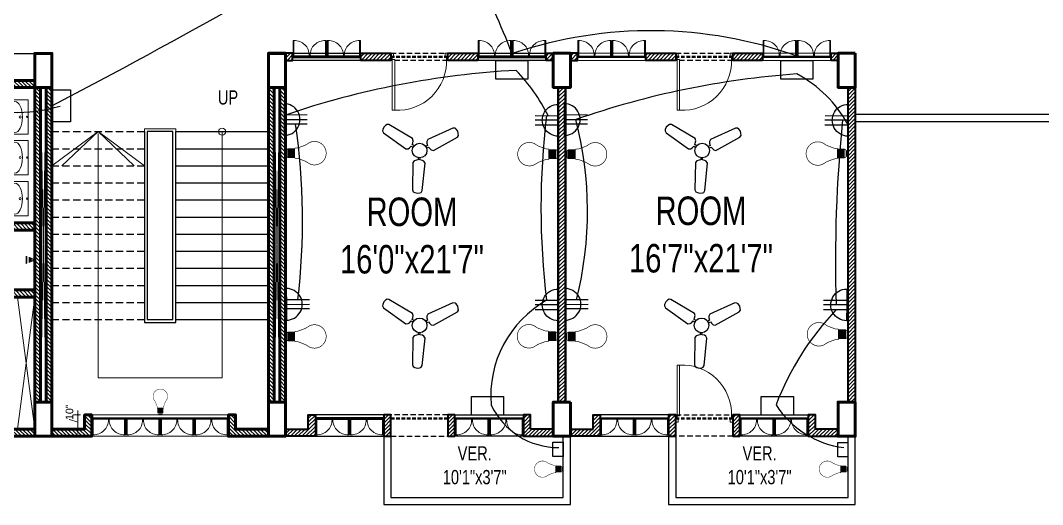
# Model space of a CAD drawing. Header units: inches. Extents: x -20263 to 10253, y -4567 to 3195.
# Drawn here: x -6846 to -6129, y -1545 to -1205 of the extents above; entities that cross this region are included whole.
import ezdxf

# ---------------------------------------------------------------- set-up
doc = ezdxf.new("R2010")
doc.units = ezdxf.units.IN
doc.header["$MEASUREMENT"] = 0
doc.linetypes.add('DASHED2', pattern=[0.375, 0.25, -0.125])
for name, color, linetype, lineweight in [('A-TEXT', 7, 'Continuous', 5), ('ar-DOOR-WOOD', 44, 'Continuous', 0), ('Dimension', 18, 'Continuous', 9), ('illustr-TOILET FIXTURE', 171, 'Continuous', 0), ('Main Wall', 250, 'Continuous', 13), ('WALL_SEC_', 170, 'Continuous', 25)]:
    doc.layers.add(name, color=color, linetype=linetype, lineweight=lineweight)
for name, color, linetype in [('BOX', 7, 'Continuous'), ('conduit', 160, 'Continuous'), ('plug ins', 7, 'Continuous')]:
    doc.layers.add(name, color=color, linetype=linetype)
doc.layers.add('hatch brick', color=32, linetype='Continuous', lineweight=0, transparency=0.4)
doc.styles.add('SIMPLE', font='romantic.ttf')
doc.styles.get("Standard").update_dxf_attribs({"font": 'arial.ttf'})
doc.dimstyles.new('Architectural small', dxfattribs={"dimtxt": 8, "dimasz": 2, "dimexe": 3, "dimexo": 3, "dimgap": 0.09, "dimtad": 0, "dimdec": 0, "dimzin": 0, "dimdsep": 46, "dimlunit": 4, "dimtxsty": 'Standard', "dimblk": 'ARCHTICK', "dimcen": 0.09, "dimdle": 3, "dimclrd": 6, "dimclre": 6, "dimclrt": 5, "dimadec": 0, "dimazin": 0, "dimtfac": 1, "dimtdec": 0, "dimtofl": 0, "dimtmove": 1, "dimatfit": 2, "dimfxl": 12, "dimtolj": 1, "dimtzin": 0, "dimlwd": 18, "dimlwe": 18, "dimarcsym": 0})
pattern_1 = [(45, (-60995.2035, -20184.9232), (-1.325825215, 1.325825215), [])]
pattern_2 = [(45, (-61064.2035, -20186.9232), (-1.325825215, 1.325825215), [])]
pattern_3 = [(45, (-61078.7035, -20186.9232), (-1.325825215, 1.325825215), [])]
pattern_4 = [(45, (-61062.9922, -20186.9232), (-1.325825215, 1.325825215), [])]
pattern_5 = [(45, (-61069.2035, -20438.9232), (-1.325825215, 1.325825215), [])]
pattern_6 = [(45, (-60950.2035, -20184.9232), (-1.325825215, 1.325825215), [])]

# ---------------------------------------------------------------- blocks, each defined once
blk = doc.blocks.new('_ArchTick')
at = {"color": 0, "linetype": 'ByBlock', "const_width": 0.15}
blk.add_lwpolyline([(-0.5, -0.5), (0.5, 0.5)], dxfattribs=at)
blk = doc.blocks.new('*D265')
at = {"layer": 'Defpoints', "color": 0, "transparency": 16777216}
for p in [(-6801.05, -1482), (-6805.81, -1492), (-6801.05, -1492)]:
    blk.add_point(p, dxfattribs=at)
at = {"layer": 'Dimension', "color": 6, "lineweight": 18, "transparency": 16777216}
for p, q in [((-6811.66, -1485.25), (-6811.66, -1485.07)), ((-6805.81, -1487), (-6811.66, -1485.25)), ((-6804.05, -1482), (-6808.81, -1482)), ((-6805.81, -1479), (-6805.81, -1495)), ((-6804.05, -1492), (-6808.81, -1492))]:
    blk.add_line(p, q, dxfattribs=at)
for p, rotation in [((-6805.81, -1482), 90), ((-6805.81, -1492), 270)]:
    blk.add_blockref('_ArchTick', p, dxfattribs=dict(at, rotation=rotation))
at = {"layer": 'Dimension', "color": 5, "transparency": 16777216, "insert": (-6811.66, -1480.09), "char_height": 8, "attachment_point": 5, "rotation": 90}
blk.add_mtext('\\A1;{\\H0.66667x;10"}', dxfattribs=at)
blk = doc.blocks.new('T-FIX-027')
at = {"layer": 'illustr-TOILET FIXTURE'}
for p, q in [((-11843.84, 14568.89), (-11843.84, 14557.43)), ((-11843.84, 14568.89), (-11843.84, 14557.43)), ((-11843.84, 14568.89), (-11819.84, 14568.89)), ((-11843.84, 14568.89), (-11819.84, 14568.89)), ((-11819.84, 14568.89), (-11819.84, 14557.43)), ((-11819.84, 14568.89), (-11819.84, 14557.43))]:
    blk.add_line(p, q, dxfattribs=at)
for centre, radius in [((-11831.91, 14568.32), 0.508), ((-11831.91, 14568.32), 0.508), ((-11831.91, 14563.34), 0.762), ((-11831.91, 14563.34), 0.762)]:
    blk.add_circle(centre, radius, dxfattribs=at)
blk.add_ellipse((-11831.84, 14559.64), major_axis=(-10.93, 0), ratio=0.480383, dxfattribs=at)
blk.add_ellipse((-11831.84, 14559.64), major_axis=(-10.93, 0), ratio=0.480383, dxfattribs=at)
blk.add_ellipse((-11831.84, 14558.89), major_axis=(-12.37, 0), ratio=0.48498, start_param=6.528919, end_param=9.179045, dxfattribs=at)
blk.add_ellipse((-11831.84, 14558.89), major_axis=(-12.37, 0), ratio=0.48498, start_param=6.528919, end_param=9.179045, dxfattribs=at)
blk = doc.blocks.new('stair final')
for points in [[(82, 124), (82, -90), (-70, -90), (-70, 124)], [(-37.5, 124), (-37.5, -49), (49.5, -49), (49.5, 122.75)], [(17, 100), (49.5, 124), (82, 100)], [(24.2, 100), (49.5, 124)], [(49.5, 124), (75, 100)], [(82, -8), (82, -90)]]:
    blk.add_lwpolyline(points)
blk.add_lwpolyline([(-5, 126), (17, 126), (17, -10), (-5, -10)], close=True)
blk.add_circle((-37.5, 124), 2.49)
at = {"layer": 'BOX', "ltscale": 2000}
for p, q in [((-5, 124), (-70, 124)), ((-5, 112), (-70, 112)), ((-5, 100), (-70, 100)), ((-5, 88), (-70, 88)), ((-5, 76), (-70, 76)), ((-5, 64), (-70, 64)), ((-5, 52), (-70, 52)), ((-5, 40), (-70, 40)), ((-5, 28), (-70, 28)), ((-5, 16), (-70, 16)), ((-5, 4), (-70, 4)), ((-5, -8), (-70, -8)), ((0, -8), (-3, -8)), ((15, -8), (12, -8))]:
    blk.add_line(p, q, dxfattribs=at)
at = {"layer": 'BOX', "linetype": 'DASHED2', "ltscale": 20}
for p, q in [((82, 124), (17, 124)), ((82, 112), (17, 112)), ((82, 100), (17, 100)), ((82, 88), (17, 88)), ((82, 76), (17, 76)), ((82, 64), (17, 64)), ((82, 52), (17, 52)), ((82, 40), (17, 40)), ((82, 28), (17, 28)), ((82, 16), (17, 16)), ((82, 4), (17, 4)), ((82, -8), (17, -8))]:
    blk.add_line(p, q, dxfattribs=at)
at = {"layer": 'BOX', "ltscale": 2000}
for points in [[(17, 124), (17, -10), (-5, -10), (-5, 124)], [(-3, 124), (15, 124)]]:
    blk.add_lwpolyline(points, dxfattribs=at)
blk.add_lwpolyline([(15, 124), (15, -8), (-3, -8), (-3, 124)], close=True, dxfattribs=at)
blk = doc.blocks.new('toilet stair block final')
at = {"layer": 'hatch brick'}
h = blk.add_hatch(dxfattribs=at)
h.set_pattern_fill('ANSI31', color=256, scale=15)
edge = h.paths.add_edge_path()
edge.add_line((67.04, 218.27), (65.33, 222.97))
edge.add_line((65.33, 222.97), (0, 199.18))
edge.add_line((0, 199.18), (0, 180.18))
edge.add_line((0, 180.18), (-57, 180.18))
edge.add_line((-57, 180.18), (-57, 175.18))
edge.add_line((-57, 175.18), (5, 175.18))
edge.add_line((5, 175.18), (5, 195.68))
edge.add_line((5, 195.68), (67.04, 218.27))
h = blk.add_hatch(dxfattribs=at)
h.set_pattern_fill('ANSI31', color=256, scale=15)
h.paths.add_polyline_path([(-233, 175.18), (-233, -45.82), (-229, -45.82), (-229, 175.18)])
h = blk.add_hatch(dxfattribs=at)
h.set_pattern_fill('ANSI31', color=256, scale=15)
h.set_pattern_definition([(45, (7, 0), (-1.325825, 1.325825), [])])
h.paths.add_polyline_path([(-225, 175.18), (-225, -45.82), (-221, -45.82), (-221, 175.18)])
h = blk.add_hatch(dxfattribs=at)
h.set_pattern_fill('ANSI31', color=256, scale=15)
h.set_pattern_definition([(45, (164, 0), (-1.325825, 1.325825), [])])
h.paths.add_polyline_path([(-69, 175.18), (-69, -45.82), (-65, -45.82), (-65, 175.18)])
h = blk.add_hatch(dxfattribs=at)
h.set_pattern_fill('ANSI31', color=256, scale=15)
h.paths.add_polyline_path([(-61, 175.18), (-61, -45.82), (-57, -45.82), (-57, 175.18)])
h = blk.add_hatch(dxfattribs=at)
h.set_pattern_fill('ANSI31', color=256, scale=15)
h.paths.add_polyline_path([(0, 80), (0, 75), (-57, 75), (-57, 80)])
h = blk.add_hatch(dxfattribs=at)
h.set_pattern_fill('ANSI31', color=256, scale=15)
h.paths.add_polyline_path([(0, 28), (-57, 28), (-57, 33), (-5, 33), (-5, 45), (0, 45), (0, 33), (17.4, 33), (17.4, 28)])
h = blk.add_hatch(dxfattribs=at)
h.set_pattern_fill('ANSI31', color=256, scale=15)
h.paths.add_polyline_path([(12.4, -64.82), (0, -64.82), (-57, -64.82), (-57, -69.82), (17.4, -69.82), (17.4, -49), (12.4, -49)])
h = blk.add_hatch(dxfattribs=at)
h.set_pattern_fill('ANSI31', color=256, scale=15)
h.paths.add_polyline_path([(-193, -64.82), (-193, -54.82), (-198, -54.82), (-198, -64.82), (-221, -64.82), (-221, -69.82), (-193, -69.82)])
h = blk.add_hatch(dxfattribs=at)
h.set_pattern_fill('ANSI31', color=256, scale=15)
h.paths.add_polyline_path([(-97, -64.82), (-97, -69.82), (-69, -69.82), (-69, -64.82), (-92, -64.82), (-92, -54.82), (-97, -54.82)])
at = {"color": 0, "lineweight": 50}
for points in [[(67.04, 218.27), (65.33, 222.97), (0, 199.18), (0, 180.18), (-57, 180.18), (-57, 175.18), (5, 175.18), (5, 195.68), (67.04, 218.27)], [(0, 80), (0, 75), (-57, 75), (-57, 80), (0, 80)], [(0, 28), (-57, 28), (-57, 33), (-5, 33), (-5, 45), (0, 45), (0, 33), (17.4, 33), (17.4, 28), (0, 28)], [(12.4, -64.82), (0, -64.82), (0, -64.82), (-57, -64.82), (-57, -69.82), (17.4, -69.82), (17.4, -69.82), (17.4, -49), (12.4, -49), (12.4, -64.82)]]:
    blk.add_lwpolyline(points, dxfattribs=at)
at = {"color": 1, "lineweight": 50}
blk.add_lwpolyline([(-57, 175.18), (-69, 175.18), (-69, 199.18), (-57, 199.18), (-57, 175.18)], dxfattribs=at)
for points in [[(-229, 175.18), (-225, -45.82)], [(-229, -45.82), (-225, 175.18)], [(-65, -45.82), (-61, 175.18)], [(-65, 175.18), (-61, -45.82)], [(-57, 28), (-45, -64.82)], [(-57, -64.82), (-45, 28)]]:
    blk.add_lwpolyline(points)
at = {"color": 0, "lineweight": 50}
for points in [[(-61, 175.18), (-61, -45.82), (-57, -45.82), (-57, 175.18)], [(-193, -64.82), (-193, -54.82), (-198, -54.82), (-198, -64.82), (-221, -64.82), (-221, -69.82), (-193, -69.82)], [(-97, -64.82), (-97, -69.82), (-69, -69.82), (-69, -64.82), (-92, -64.82), (-92, -54.82), (-97, -54.82)]]:
    blk.add_lwpolyline(points, close=True, dxfattribs=at)
blk.add_lwpolyline([(-193, -69.82), (-97, -69.82), (-97, -54.82), (-193, -54.82)], close=True)
at = {"layer": 'BOX', "ltscale": 2000}
for p, q in [((0, 199.18), (-57, 199.18)), ((-57, 175.18), (-57, 80.18))]:
    blk.add_line(p, q, dxfattribs=at)
at = {"layer": 'Main Wall', "color": 1, "lineweight": 50}
for points in [[(-233, 175.18), (-221, 175.18), (-221, 199.18), (-233, 199.18), (-233, 175.18)], [(-233, -69.82), (-221, -69.82), (-221, -45.82), (-233, -45.82), (-233, -69.82)], [(-69, -69.82), (-57, -69.82), (-57, -45.82), (-69, -45.82), (-69, -69.82)]]:
    blk.add_lwpolyline(points, dxfattribs=at)
at = {"layer": 'Main Wall', "color": 0, "lineweight": 50}
for points in [[(-233, 175.18), (-233, -45.82), (-229, -45.82), (-229, 175.18)], [(-225, 175.18), (-225, -45.82), (-221, -45.82), (-221, 175.18)], [(-69, 175.18), (-69, -45.82), (-65, -45.82), (-65, 175.18)]]:
    blk.add_lwpolyline(points, close=True, dxfattribs=at)
blk.add_blockref('stair final', (-151, 20.18))
at = {"layer": 'illustr-TOILET FIXTURE', "extrusion": (0, 0, -1), "zscale": -1, "rotation": 270}
for p in [(-14516.54, -11677.4), (-14516.54, -11705.92), (-14516.54, -11734.81)]:
    blk.add_blockref('T-FIX-027', p, dxfattribs=at)
blk = doc.blocks.new('DOOR_45')
at = {"layer": 'ar-DOOR-WOOD'}
for p, q in [((-10968.75, 15427.44), (-10963.75, 15427.44)), ((-10968.75, 15427.44), (-10968.75, 15426.44)), ((-10963.75, 15427.44), (-10963.75, 15425.44)), ((-11008.75, 15426.44), (-11008.75, 15424.44)), ((-10968.75, 15426.44), (-11008.75, 15426.44)), ((-11008.75, 15424.44), (-10968.75, 15424.44)), ((-10968.75, 15424.44), (-10968.75, 15426.44)), ((-10968.75, 15426.44), (-10966.75, 15426.44)), ((-10966.75, 15426.44), (-10966.75, 15425.44)), ((-10966.75, 15425.44), (-10963.75, 15425.44)), ((-10968.75, 15382.44), (-10968.75, 15383.44)), ((-10968.75, 15383.44), (-10966.75, 15383.44)), ((-10968.75, 15382.44), (-10963.75, 15382.44)), ((-10966.75, 15384.44), (-10963.75, 15384.44)), ((-10966.75, 15383.44), (-10966.75, 15384.44)), ((-10963.75, 15382.44), (-10963.75, 15384.44))]:
    blk.add_line(p, q, dxfattribs=at)
for points in [[(-10963.75, 15427.44), (-10968.75, 15427.44), (-10968.75, 15426.44), (-10966.75, 15426.44), (-10966.75, 15425.44), (-10963.75, 15425.44)], [(-10968.75, 15426.44), (-11008.75, 15426.44), (-11008.75, 15424.44), (-10968.75, 15424.44)], [(-10968.75, 15383.44), (-10968.75, 15382.44), (-10963.75, 15382.44), (-10963.75, 15384.44), (-10966.75, 15384.44), (-10966.75, 15383.44)]]:
    blk.add_lwpolyline(points, close=True, dxfattribs=at)
blk.add_arc((-10969.89, 15422.35), 38.92, 176.90834, 271.67702, dxfattribs=at)
blk = doc.blocks.new('DOOR_40')
at = {"layer": 'ar-DOOR-WOOD'}
for p, q in [((-11029.1, 15421.4), (-11064.1, 15421.4)), ((-11064.1, 15421.4), (-11064.1, 15419.4)), ((-11064.1, 15419.4), (-11029.1, 15419.4)), ((-11029.1, 15422.4), (-11024.1, 15422.4)), ((-11029.1, 15422.4), (-11029.1, 15421.4)), ((-11029.1, 15419.4), (-11029.1, 15421.4)), ((-11029.1, 15421.4), (-11027.1, 15421.4)), ((-11027.1, 15421.4), (-11027.1, 15420.4)), ((-11027.1, 15420.4), (-11024.1, 15420.4)), ((-11024.1, 15422.4), (-11024.1, 15420.4)), ((-11029.1, 15383.4), (-11027.1, 15383.4)), ((-11029.1, 15382.4), (-11029.1, 15383.4)), ((-11029.1, 15382.4), (-11024.1, 15382.4)), ((-11027.1, 15383.4), (-11027.1, 15384.4)), ((-11027.1, 15384.4), (-11024.1, 15384.4)), ((-11024.1, 15382.4), (-11024.1, 15384.4))]:
    blk.add_line(p, q, dxfattribs=at)
blk.add_arc((-11029.4, 15418.2), 34.8, 178.03, 270.3561, dxfattribs=at)
blk = doc.blocks.new('ftt')
at = {"layer": 'plug ins', "linetype": 'Continuous'}
for p, q in [((76688.16, 107266.81), (76688.07, 107267.06)), ((76688.16, 107266.81), (76688.07, 107267.06)), ((76688.3, 107266.45), (76688.2, 107266.7)), ((76688.3, 107266.45), (76688.2, 107266.7)), ((76688.44, 107266.09), (76688.34, 107266.34)), ((76688.44, 107266.09), (76688.34, 107266.34)), ((76688.77, 107266.81), (76688.7, 107267.06)), ((76688.87, 107266.45), (76688.8, 107266.7)), ((76688.98, 107264.67), (76688.89, 107264.92)), ((76688.98, 107264.67), (76688.89, 107264.92)), ((76688.97, 107266.09), (76688.9, 107266.34)), ((76689.12, 107264.31), (76689.02, 107264.56)), ((76689.12, 107264.31), (76689.02, 107264.56)), ((76689.26, 107263.95), (76689.16, 107264.2)), ((76689.26, 107263.95), (76689.16, 107264.2)), ((76689.34, 107266.81), (76689.3, 107267.06)), ((76689.37, 107264.67), (76689.3, 107264.92)), ((76689.39, 107263.6), (76689.3, 107263.85)), ((76689.39, 107263.6), (76689.3, 107263.85)), ((76689.41, 107266.45), (76689.36, 107266.7)), ((76689.47, 107264.31), (76689.4, 107264.56)), ((76689.47, 107266.09), (76689.43, 107266.34)), ((76689.44, 107263.47), (76691.44, 107263.47)), ((76690.06, 107261.85), (76689.44, 107263.47)), ((76690.06, 107261.85), (76689.44, 107263.47)), ((76690.06, 107261.85), (76689.44, 107263.47)), ((76689.57, 107263.95), (76689.5, 107264.2)), ((76689.67, 107263.6), (76689.6, 107263.85)), ((76689.74, 107264.67), (76689.69, 107264.92)), ((76689.8, 107264.31), (76689.76, 107264.56)), ((76689.87, 107263.95), (76689.82, 107264.2)), ((76689.9, 107266.81), (76689.87, 107267.06)), ((76689.93, 107263.6), (76689.89, 107263.85)), ((76689.93, 107266.45), (76689.91, 107266.7)), ((76689.96, 107266.09), (76689.94, 107266.34)), ((76690.06, 107261.85), (76690.06, 107260.87)), ((76690.09, 107264.67), (76690.07, 107264.92)), ((76690.12, 107264.31), (76690.1, 107264.56)), ((76690.16, 107263.95), (76690.13, 107264.2)), ((76690.19, 107263.6), (76690.17, 107263.85)), ((76690.44, 107266.81), (76690.44, 107267.06)), ((76690.44, 107266.45), (76690.44, 107266.7)), ((76690.44, 107266.09), (76690.44, 107266.34)), ((76690.44, 107264.67), (76690.44, 107264.92)), ((76690.44, 107264.31), (76690.44, 107264.56)), ((76690.44, 107263.95), (76690.44, 107264.2)), ((76690.44, 107263.6), (76690.44, 107263.85)), ((76690.69, 107263.6), (76690.71, 107263.85)), ((76690.72, 107263.95), (76690.74, 107264.2)), ((76690.75, 107264.31), (76690.78, 107264.56)), ((76690.79, 107264.67), (76690.81, 107264.92)), ((76690.81, 107261.85), (76691.44, 107263.47)), ((76690.81, 107261.85), (76690.81, 107260.87)), ((76690.92, 107266.09), (76690.94, 107266.34)), ((76690.94, 107263.6), (76690.99, 107263.85)), ((76690.95, 107266.45), (76690.98, 107266.7)), ((76690.99, 107266.81), (76691.01, 107267.06)), ((76691.01, 107263.95), (76691.06, 107264.2)), ((76691.08, 107264.31), (76691.12, 107264.56)), ((76691.14, 107264.67), (76691.19, 107264.92)), ((76691.21, 107263.6), (76691.28, 107263.85)), ((76691.31, 107263.95), (76691.38, 107264.2)), ((76691.41, 107266.09), (76691.46, 107266.34)), ((76691.41, 107264.31), (76691.48, 107264.56)), ((76691.48, 107266.45), (76691.52, 107266.7)), ((76691.48, 107263.6), (76691.58, 107263.85)), ((76691.51, 107264.67), (76691.58, 107264.92)), ((76691.54, 107266.81), (76691.59, 107267.06)), ((76691.62, 107263.95), (76691.72, 107264.2)), ((76691.76, 107264.31), (76691.85, 107264.56)), ((76691.9, 107264.67), (76691.99, 107264.92)), ((76691.91, 107266.09), (76691.98, 107266.34)), ((76692.01, 107266.45), (76692.09, 107266.7)), ((76692.12, 107266.81), (76692.19, 107267.06)), ((76692.45, 107266.09), (76692.54, 107266.34)), ((76692.58, 107266.45), (76692.68, 107266.7)), ((76692.72, 107266.81), (76692.82, 107267.06))]:
    blk.add_line(p, q, dxfattribs=at)
blk = doc.blocks.new('drter')
at = {"layer": 'plug ins', "rotation": 90}
blk.add_blockref('ftt', (183966.31, 30586.27), dxfattribs=at)
blk = doc.blocks.new('LED')
for p, q in [((-12.1, -25.6), (11.9, -25.6)), ((-11.6, -7.7), (11.7, -7.7)), ((-11.6, -11), (11.7, -9.6)), ((-11.6, -13.3), (11.7, -11.8)), ((-11.5, -15.5), (11.8, -14.1)), ((-11.3, -17.8), (11.9, -16.3)), ((-11.2, -20), (12.1, -18.6)), ((-11.2, -22.2), (12.1, -20.8)), ((-11.2, -24.5), (12.1, -23.1))]:
    blk.add_line(p, q)
at = {"lineweight": 9}
blk.add_line((7.8, -3.1), (-7.8, -3.1), dxfattribs=at)
for points, const_width in [([(5.3, 0), (5.4, 0), (5.7, 0), (6.1, -0.1), (6.6, -0.3), (7, -0.6), (7.2, -0.9), (7.4, -1.2), (7.5, -1.5), (7.7, -2), (7.7, -2.5), (7.8, -3.1), (7.7, -2.5), (7.7, -2), (7.5, -1.5), (7.4, -1.2), (7.2, -0.9), (7, -0.6), (6.6, -0.3), (6.1, -0.1), (5.7, 0), (5.4, 0), (5.3, 0), (-5.3, 0), (-5.4, 0), (-5.5, 0), (-5.8, 0), (-6.1, -0.1), (-6.4, -0.2), (-6.7, -0.5), (-7, -0.7), (-7.3, -1.1), (-7.6, -1.7), (-7.7, -2.3), (-7.8, -3.1), (-7.8, -3.1), (-7.9, -3.2), (-8.1, -3.2), (-8.3, -3.3), (-8.9, -3.6), (-9.6, -4.1), (-10.3, -4.7), (-11, -5.4), (-11.2, -5.9), (-11.4, -6.4), (-11.6, -7), (-11.6, -7.7), (-12.2, -7.7), (-12.1, -26)], 2), ([(-5.3, 0), (-5.4, 0), (-5.5, 0), (-5.8, 0), (-6.1, -0.1), (-6.4, -0.2), (-6.7, -0.5), (-7, -0.7), (-7.3, -1.1), (-7.6, -1.7), (-7.7, -2.3), (-7.8, -3.1)], 1), ([(-0.1, -111.1), (-0.2, -111.1), (-1, -111.1), (-1.8, -111.1), (-2.6, -111.1), (-3.4, -111), (-4.2, -110.9), (-5, -110.8), (-5.8, -110.6), (-6.6, -110.5), (-7.4, -110.3), (-8.1, -110.1), (-8.9, -109.9), (-9.6, -109.7), (-10.4, -109.5), (-11.1, -109.2), (-11.8, -108.9), (-12.5, -108.7), (-13.2, -108.3), (-13.9, -108), (-14.6, -107.7), (-15.3, -107.3), (-16, -106.9), (-16.6, -106.6), (-17.3, -106.2), (-17.9, -105.7), (-18.5, -105.3), (-19.2, -104.8), (-19.8, -104.4), (-20.4, -103.9), (-20.9, -103.4), (-21.5, -102.9), (-22.1, -102.4), (-22.6, -101.9), (-23.1, -101.3), (-23.7, -100.8), (-24.2, -100.2), (-24.6, -99.6), (-25.1, -99), (-25.6, -98.4), (-26, -97.8), (-26.5, -97.2), (-26.9, -96.5), (-27.3, -95.9), (-27.7, -95.2), (-28.1, -94.6), (-28.4, -93.9), (-28.8, -93.2), (-29.1, -92.5), (-29.4, -91.8), (-29.7, -91.1), (-30, -90.4), (-30.2, -89.6), (-30.5, -88.9), (-30.7, -88.1), (-30.9, -87.4), (-31.1, -86.6), (-31.2, -85.9), (-31.4, -85.1), (-31.5, -84.3), (-31.6, -83.5), (-31.7, -82.7), (-31.8, -81.9), (-31.8, -81.1), (-31.9, -80.3), (-31.9, -79.5), (-31.9, -78.2), (-31.8, -77), (-31.7, -75.8), (-31.5, -74.6), (-31.3, -73.4), (-31.1, -72.2), (-30.8, -71.1), (-30.4, -69.9), (-30, -68.8), (-29.6, -67.7), (-29.2, -66.6), (-22.1, -55), (-14.6, -35.3), (-14.1, -29.7), (-14.1, -27.1), (-12.1, -25.6)], 1.8), ([(-0.1, -111.1), (0, -111.1), (0.8, -111.1), (1.6, -111.1), (2.5, -111.1), (3.3, -111), (4, -110.9), (4.8, -110.8), (5.6, -110.6), (6.4, -110.5), (7.2, -110.3), (7.9, -110.1), (8.7, -109.9), (9.4, -109.7), (10.2, -109.5), (10.9, -109.2), (11.6, -108.9), (12.3, -108.7), (13, -108.3), (13.7, -108), (14.4, -107.7), (15.1, -107.3), (15.8, -106.9), (16.4, -106.6), (17.1, -106.2), (17.7, -105.7), (18.3, -105.3), (19, -104.8), (19.6, -104.4), (20.2, -103.9), (20.7, -103.4), (21.3, -102.9), (21.9, -102.4), (22.4, -101.9), (22.9, -101.3), (23.5, -100.8), (24, -100.2), (24.5, -99.6), (24.9, -99), (25.4, -98.4), (25.8, -97.8), (26.3, -97.2), (26.7, -96.5), (27.1, -95.9), (27.5, -95.2), (27.9, -94.6), (28.2, -93.9), (28.6, -93.2), (28.9, -92.5), (29.2, -91.8), (29.5, -91.1), (29.8, -90.4), (30, -89.6), (30.3, -88.9), (30.5, -88.1), (30.7, -87.4), (30.9, -86.6), (31, -85.9), (31.2, -85.1), (31.3, -84.3), (31.4, -83.5), (31.5, -82.7), (31.6, -81.9), (31.6, -81.1), (31.7, -80.3), (31.7, -79.5), (31.7, -78.2), (31.6, -77), (31.5, -75.8), (31.3, -74.6), (31.1, -73.4), (30.9, -72.2), (30.6, -71.1), (30.2, -69.9), (29.9, -68.8), (29.4, -67.7), (29, -66.6), (21.9, -55), (14.4, -35.3), (13.9, -29.7), (13.9, -27.1), (11.9, -25.6)], 1.8), ([(11.9, -26.1), (11.9, -7.7), (11.7, -7.7), (11.6, -7), (11.4, -6.4), (11.2, -5.9), (11, -5.4), (10.3, -4.7), (9.6, -4.1), (8.9, -3.6), (8.3, -3.3), (7.9, -3.2), (7.8, -3.1), (7.8, -3.1)], 2)]:
    blk.add_lwpolyline(points, dxfattribs=dict(const_width=const_width))
at = {"color": 7, "lineweight": 20}
blk.add_open_spline([(-9.8, -25.6), (-9.8, -25.6), (9.4, -25.6), (9.4, -25.6)], degree=3, dxfattribs=at)
blk = doc.blocks.new('6')
at = {"color": 7}
for p, q in [((3268, -2243), (3260, -2275)), ((3260, -2275), (3351, -2687)), ((3285, -2228), (3268, -2243)), ((3322, -2211), (3285, -2228)), ((3359, -2211), (3322, -2211)), ((3387, -2215), (3359, -2211)), ((3407, -2236), (3387, -2215)), ((3533, -2638), (3407, -2236)), ((3518, -2669), (3533, -2638)), ((3351, -2687), (3378, -2709)), ((3378, -2709), (3403, -2714)), ((3403, -2714), (3440, -2709)), ((3440, -2709), (3450, -2742)), ((3468, -2701), (3489, -2690)), ((3477, -2735), (3468, -2701)), ((3489, -2690), (3518, -2669)), ((3666, -2816), (3649, -2835)), ((3699, -2804), (3666, -2816)), ((4101, -2931), (3699, -2804)), ((3291, -2913), (3005, -3223)), ((3325, -2910), (3291, -2913)), ((3357, -2925), (3325, -2910)), ((3378, -2938), (3357, -2925)), ((3403, -2913), (3378, -2938)), ((3399, -2958), (3423, -2933)), ((3422, -2988), (3399, -2958)), ((3594, -2888), (3628, -2897)), ((3635, -2869), (3601, -2861)), ((3628, -2897), (3627, -2922)), ((3627, -2922), (3631, -2958)), ((3631, -2958), (3650, -2985)), ((3649, -2835), (3635, -2869)), ((4124, -2954), (4101, -2931)), ((4129, -2976), (4124, -2954)), ((4125, -3016), (4129, -2976)), ((3113, -3331), (3424, -3046)), ((3429, -3011), (3422, -2988)), ((3424, -3046), (3429, -3011)), ((3650, -2985), (4061, -3078)), ((4061, -3078), (4089, -3071)), ((4089, -3071), (4107, -3048)), ((4107, -3048), (4125, -3016)), ((3005, -3223), (2997, -3251)), ((2997, -3251), (3008, -3278)), ((3008, -3278), (3026, -3309)), ((3026, -3309), (3059, -3333)), ((3059, -3333), (3081, -3340)), ((3081, -3340), (3113, -3331))]:
    blk.add_line(p, q, dxfattribs=at)
blk.add_circle((3491, -2846), 113, dxfattribs=at)
blk = doc.blocks.new('3 pin')
at = {"layer": 'WALL_SEC_', "color": 3, "lineweight": 25}
for p, q in [((10035.5, 6358.5), (10035.5, 6351.5)), ((10045.69, 6353.52), (10035.5, 6353.52)), ((10035.5, 6351.5), (10035.5, 6344.5)), ((10035.5, 6351.5), (10045.69, 6351.5)), ((10045.69, 6349.48), (10035.5, 6349.48))]:
    blk.add_line(p, q, dxfattribs=at)
blk.add_arc((10035.5, 6351.5), 7, 270, 90, dxfattribs=at)

msp = doc.modelspace()

# ---------------------------------------------------------------- hatches: boundary and pattern name
at = {"true_color": 0x000000}
h = msp.add_hatch(dxfattribs=at)
h.set_pattern_fill('ANSI31', color=18, scale=15)
h.set_pattern_definition(pattern_2)
h.paths.add_polyline_path([(-6644.052, -1492.005), (-6644.052, -1482.005), (-6639.052, -1482.005), (-6639.052, -1497.005), (-6660.052, -1497.005), (-6660.052, -1492.005), (-6660.052, -1492.005)])
h = msp.add_hatch(dxfattribs=at)
h.set_pattern_fill('ANSI31', color=18, scale=15)
h.set_pattern_definition(pattern_2)
h.paths.add_polyline_path([(-6488.052, -1492.005), (-6488.052, -1482.005), (-6493.052, -1482.005), (-6493.052, -1497.005), (-6472.052, -1497.005), (-6472.052, -1492.005), (-6472.052, -1492.005)])
h = msp.add_hatch(dxfattribs=at)
h.set_pattern_fill('ANSI31', color=18, scale=15)
h.set_pattern_definition(pattern_2)
h.paths.add_polyline_path([(-6444.052, -1492.005), (-6444.052, -1482.005), (-6439.052, -1482.005), (-6439.052, -1497.005), (-6460.052, -1497.005), (-6460.052, -1492.005), (-6460.052, -1492.005)])
h = msp.add_hatch(dxfattribs=at)
h.set_pattern_fill('ANSI31', color=18, scale=15)
h.set_pattern_definition(pattern_2)
h.paths.add_polyline_path([(-6288.052, -1492.005), (-6288.052, -1482.005), (-6293.052, -1482.005), (-6293.052, -1497.005), (-6272.052, -1497.005), (-6272.052, -1492.005), (-6272.052, -1492.005)])
at = {"layer": 'hatch brick', "true_color": 0x000000}
h = msp.add_hatch(dxfattribs=at)
h.set_pattern_fill('ANSI31', color=18, scale=15)
h.set_pattern_definition(pattern_3)
h.paths.add_polyline_path([(-6660.052, -1233.005), (-6655.052, -1233.005), (-6655.052, -1228.005), (-6660.052, -1228.005)])
h = msp.add_hatch(dxfattribs=at)
h.set_pattern_fill('ANSI31', color=18, scale=15)
h.set_pattern_definition(pattern_5)
h.paths.add_polyline_path([(-6586.052, -1233.005), (-6607.052, -1233.005), (-6607.052, -1228.005), (-6586.052, -1228.005)])
h = msp.add_hatch(dxfattribs=at)
h.set_pattern_fill('ANSI31', color=18, scale=15)
h.set_pattern_definition(pattern_4)
h.paths.add_polyline_path([(-6525.052, -1233.005), (-6546.052, -1233.005), (-6546.052, -1228.005), (-6525.052, -1228.005)])
h = msp.add_hatch(dxfattribs=at)
h.set_pattern_fill('ANSI31', color=18, scale=15)
h.set_pattern_definition(pattern_2)
h.paths.add_polyline_path([(-6472.052, -1233.005), (-6477.052, -1233.005), (-6477.052, -1228.005), (-6472.052, -1228.005)])
h = msp.add_hatch(dxfattribs=at)
h.set_pattern_fill('ANSI31', color=18, scale=15)
h.set_pattern_definition(pattern_3)
h.paths.add_polyline_path([(-6460.052, -1233.005), (-6455.052, -1233.005), (-6455.052, -1228.005), (-6460.052, -1228.005)])
h = msp.add_hatch(dxfattribs=at)
h.set_pattern_fill('ANSI31', color=18, scale=15)
h.set_pattern_definition(pattern_5)
h.paths.add_polyline_path([(-6386.052, -1233.005), (-6407.052, -1233.005), (-6407.052, -1228.005), (-6386.052, -1228.005)])
h = msp.add_hatch(dxfattribs=at)
h.set_pattern_fill('ANSI31', color=18, scale=15)
h.set_pattern_definition(pattern_4)
h.paths.add_polyline_path([(-6325.052, -1233.005), (-6346.052, -1233.005), (-6346.052, -1228.005), (-6325.052, -1228.005)])
h = msp.add_hatch(dxfattribs=at)
h.set_pattern_fill('ANSI31', color=18, scale=15)
h.set_pattern_definition(pattern_2)
h.paths.add_polyline_path([(-6272.052, -1233.005), (-6277.052, -1233.005), (-6277.052, -1228.005), (-6272.052, -1228.005)])
h = msp.add_hatch(dxfattribs=at)
h.set_pattern_fill('ANSI31', color=18, scale=15)
h.set_pattern_definition(pattern_2)
h.paths.add_polyline_path([(-6468.552, -1252.005), (-6463.552, -1252.005), (-6463.552, -1473.005), (-6468.552, -1473.005)])
h = msp.add_hatch(dxfattribs=at)
h.set_pattern_fill('ANSI31', color=18, scale=15)
h.set_pattern_definition(pattern_2)
h.paths.add_polyline_path([(-6463.552, -1252.005), (-6468.552, -1252.005), (-6468.552, -1473.005), (-6463.552, -1473.005)])
h = msp.add_hatch(dxfattribs=at)
h.set_pattern_fill('ANSI31', color=18, scale=15)
h.set_pattern_definition([(45, (-61060.7035, -20186.9232), (-1.325825215, 1.325825215), [])])
h.paths.add_polyline_path([(-6265.052, -1252.005), (-6260.052, -1252.005), (-6260.052, -1473.005), (-6265.052, -1473.005)])
h = msp.add_hatch(dxfattribs=at)
h.set_pattern_fill('ANSI31', color=18, scale=15)
h.set_pattern_definition(pattern_1)
h.paths.add_polyline_path([(-6586.052, -1497.005), (-6586.052, -1482.005), (-6586.052, -1482.005), (-6591.052, -1482.005), (-6591.052, -1497.005)])
h = msp.add_hatch(dxfattribs=at)
h.set_pattern_fill('ANSI31', color=18, scale=15)
h.set_pattern_definition(pattern_6)
h.paths.add_polyline_path([(-6541.052, -1497.005), (-6541.052, -1482.005), (-6541.052, -1482.005), (-6546.052, -1482.005), (-6546.052, -1497.005)])
h = msp.add_hatch(dxfattribs=at)
h.set_pattern_fill('ANSI31', color=18, scale=15)
h.set_pattern_definition(pattern_1)
h.paths.add_polyline_path([(-6386.052, -1497.005), (-6386.052, -1482.005), (-6386.052, -1482.005), (-6391.052, -1482.005), (-6391.052, -1497.005)])
h = msp.add_hatch(dxfattribs=at)
h.set_pattern_fill('ANSI31', color=18, scale=15)
h.set_pattern_definition(pattern_6)
h.paths.add_polyline_path([(-6341.052, -1497.005), (-6341.052, -1482.005), (-6341.052, -1482.005), (-6346.052, -1482.005), (-6346.052, -1497.005)])

# ---------------------------------------------------------------- linework, layer by layer
at = {"color": 1, "lineweight": 50}
for points in [[(-6660.052, -1228.005), (-6672.052, -1228.005), (-6672.052, -1252.005), (-6660.052, -1252.005), (-6660.052, -1228.005)], [(-6460.052, -1228.005), (-6472.052, -1228.005), (-6472.052, -1252.005), (-6460.052, -1252.005), (-6460.052, -1228.005)], [(-6660.052, -1473.005), (-6672.052, -1473.005), (-6672.052, -1497.005), (-6660.052, -1497.005), (-6660.052, -1473.005)], [(-6460.052, -1473.005), (-6472.052, -1473.005), (-6472.052, -1497.005), (-6460.052, -1497.005), (-6460.052, -1473.005)]]:
    msp.add_lwpolyline(points, dxfattribs=at)
at = {"color": 18, "lineweight": 35, "true_color": 0x000000}
for points in [[(-6660.052, -1233.005), (-6655.052, -1233.005), (-6655.052, -1228.005), (-6660.052, -1228.005)], [(-6525.052, -1233.005), (-6546.052, -1233.005), (-6546.052, -1228.005), (-6525.052, -1228.005)], [(-6472.052, -1233.005), (-6477.052, -1233.005), (-6477.052, -1228.005), (-6472.052, -1228.005)], [(-6586.052, -1497.005), (-6586.052, -1482.005), (-6586.052, -1482.005), (-6586.052, -1482.005), (-6591.052, -1482.005), (-6591.052, -1497.005)], [(-6541.052, -1497.005), (-6541.052, -1482.005), (-6541.052, -1482.005), (-6541.052, -1482.005), (-6546.052, -1482.005), (-6546.052, -1497.005)]]:
    msp.add_lwpolyline(points, close=True, dxfattribs=at)
at = {"color": 18, "true_color": 0x000000}
for points in [[(-6655.052, -1228.005), (-6607.052, -1228.005), (-6607.052, -1233.005), (-6655.052, -1233.005)], [(-6525.052, -1228.005), (-6477.052, -1228.005), (-6477.052, -1233.005), (-6525.052, -1233.005)], [(-6260.052, -1276.005), (-6072.052, -1276.005), (-6072.052, -1271.005), (-6260.052, -1271.005)], [(-6639.052, -1497.005), (-6591.052, -1497.005), (-6591.052, -1482.005), (-6639.052, -1482.005)], [(-6493.052, -1497.005), (-6541.052, -1497.005), (-6541.052, -1482.005), (-6493.052, -1482.005)], [(-6439.052, -1497.005), (-6391.052, -1497.005), (-6391.052, -1482.005), (-6439.052, -1482.005)], [(-6293.052, -1497.005), (-6341.052, -1497.005), (-6341.052, -1482.005), (-6293.052, -1482.005)]]:
    msp.add_lwpolyline(points, close=True, dxfattribs=at)
at = {"color": 150}
for points in [[(-6655.052, -1231.005), (-6607.652, -1231.005), (-6607.652, -1230.005), (-6655.052, -1230.005)], [(-6655.052, -1231.005), (-6607.652, -1231.005), (-6607.652, -1230.505), (-6655.052, -1230.505)], [(-6524.452, -1231.005), (-6477.652, -1231.005), (-6477.652, -1230.005), (-6524.452, -1230.005)], [(-6524.452, -1231.005), (-6477.652, -1231.005), (-6477.652, -1230.505), (-6524.452, -1230.505)], [(-6796.052, -1484.005), (-6700.652, -1484.005), (-6700.652, -1485.005), (-6796.052, -1485.005)], [(-6796.052, -1484.005), (-6700.652, -1484.005), (-6700.652, -1484.505), (-6796.052, -1484.505)], [(-6591.052, -1484.005), (-6638.452, -1484.005), (-6638.452, -1485.005), (-6591.052, -1485.005)], [(-6591.052, -1484.005), (-6638.452, -1484.005), (-6638.452, -1484.505), (-6591.052, -1484.505)], [(-6541.052, -1484.005), (-6493.652, -1484.005), (-6493.652, -1485.005), (-6541.052, -1485.005)], [(-6541.052, -1484.005), (-6493.652, -1484.005), (-6493.652, -1484.505), (-6541.052, -1484.505)]]:
    msp.add_lwpolyline(points, close=True, dxfattribs=at)
at = {"color": 18, "lineweight": 35, "true_color": 0x000000}
for points in [[(-6586.052, -1233.005), (-6586.052, -1233.005), (-6607.052, -1233.005), (-6607.052, -1228.005), (-6586.052, -1228.005), (-6586.052, -1233.005)], [(-6644.052, -1492.005), (-6644.052, -1482.005), (-6639.052, -1482.005), (-6639.052, -1497.005), (-6660.052, -1497.005), (-6660.052, -1492.005), (-6660.052, -1492.005), (-6660.052, -1492.005), (-6644.052, -1492.005)], [(-6488.052, -1492.005), (-6488.052, -1482.005), (-6493.052, -1482.005), (-6493.052, -1497.005), (-6472.052, -1497.005), (-6472.052, -1492.005), (-6472.052, -1492.005), (-6472.052, -1492.005), (-6488.052, -1492.005)]]:
    msp.add_lwpolyline(points, dxfattribs=at)
at = {"color": 18, "linetype": 'DASHED2', "ltscale": 15, "true_color": 0x000000}
for points in [[(-6586.052, -1228.005), (-6546.052, -1228.005), (-6546.052, -1233.005), (-6586.052, -1233.005)], [(-6386.052, -1228.005), (-6346.052, -1228.005), (-6346.052, -1233.005), (-6386.052, -1233.005)], [(-6586.052, -1497.005), (-6546.052, -1497.005), (-6546.052, -1482.005), (-6586.052, -1482.005)], [(-6386.052, -1482.005), (-6346.052, -1482.005), (-6346.052, -1497.005), (-6386.052, -1497.005)]]:
    msp.add_lwpolyline(points, close=True, dxfattribs=at)
at = {"color": 150, "linetype": 'DASHED2', "ltscale": 10}
for points in [[(-6586.052, -1230.005), (-6546.052, -1230.005), (-6546.052, -1231.005), (-6586.052, -1231.005)], [(-6586.052, -1230.005), (-6546.052, -1230.005), (-6546.052, -1230.505), (-6586.052, -1230.505)], [(-6586.052, -1484.005), (-6546.052, -1484.005), (-6546.052, -1485.005), (-6586.052, -1485.005)], [(-6586.052, -1484.005), (-6546.052, -1484.005), (-6546.052, -1484.505), (-6586.052, -1484.505)]]:
    msp.add_lwpolyline(points, close=True, dxfattribs=at)
at = {"color": 116, "true_color": 0x136734}
for points in [[(-6512.305, -1233.005), (-6489.798, -1233.005), (-6489.798, -1246.088), (-6512.305, -1246.088)], [(-6312.305, -1233.005), (-6289.798, -1233.005), (-6289.798, -1246.088), (-6312.305, -1246.088)], [(-6811.03, -1253.702), (-6811.03, -1276.209), (-6824.113, -1276.209), (-6824.113, -1253.702)], [(-6529.555, -1469.055), (-6507.048, -1469.055), (-6507.048, -1482.138), (-6529.555, -1482.138)], [(-6325.986, -1469.003), (-6303.479, -1469.003), (-6303.479, -1482.087), (-6325.986, -1482.087)], [(-6472.357, -1501.081), (-6465.125, -1501.081), (-6465.125, -1511.282), (-6472.357, -1511.282)], [(-6272.364, -1501.299), (-6265.132, -1501.299), (-6265.132, -1511.499), (-6272.364, -1511.499)]]:
    msp.add_lwpolyline(points, close=True, dxfattribs=at)
at = {"color": 18, "true_color": 0x000000}
for points in [[(-6591.052, -1497.005), (-6591.052, -1545.005), (-6460.052, -1545.005), (-6460.052, -1497.005)], [(-6586.052, -1497.005), (-6586.052, -1540.005), (-6465.052, -1540.005), (-6465.052, -1497.005)], [(-6391.052, -1497.005), (-6391.052, -1545.005), (-6260.052, -1545.005), (-6260.052, -1497.005)], [(-6386.052, -1497.005), (-6386.052, -1540.005), (-6265.052, -1540.005), (-6265.052, -1497.005)]]:
    msp.add_lwpolyline(points, dxfattribs=at)
at = {"layer": 'conduit', "color": 18, "true_color": 0x000000}
for centre, radius, start, end in [((-9137.322, 3148.395), 4982.831, 297.660777, 301.171918), ((-7106.285, -1462.999), 649.254, 21.219726, 32.411179), ((-6403.323, -1515.292), 303.166, 70.224579, 108.626096), ((-6848.913, -1161.146), 108.313, 214.506055, 286.489048), ((-6466.267, -1838.329), 599.174, 93.052196, 108.869871), ((-6586.977, -1326.719), 124.121, 26.264306, 44.316881), ((-6258.292, -1841.255), 600.275, 94.084807, 109.250468), ((-6341.932, -1319.666), 87.321, 28.31758, 62.084672), ((-5952.124, -1336.643), 528.563, 172.952655, 187.047345), ((-6704.604, -1338.828), 256.586, 345.951854, 14.509317), ((-5315.142, -1373.168), 958.788, 174.124496, 181.884972), ((-7130.162, -1345.569), 482.059, 353.383852, 8.087041), ((-6438.677, -1468.738), 77.248, 119.481045, 184.653267), ((-6123.191, -1549.369), 206.345, 136.723839, 158.875898), ((-6468.255, -1452.535), 52.469, 205.355723, 270.092988), ((-6259.446, -1438.588), 66.988, 212.931734, 262.516977)]:
    msp.add_arc(centre, radius, start, end, dxfattribs=at)
at = {"layer": 'Main Wall', "color": 1, "lineweight": 50}
for points in [[(-6460.052, -1228.005), (-6472.052, -1228.005), (-6472.052, -1252.005), (-6460.052, -1252.005), (-6460.052, -1228.005)], [(-6260.052, -1228.005), (-6272.052, -1228.005), (-6272.052, -1252.005), (-6260.052, -1252.005), (-6260.052, -1228.005)], [(-6460.052, -1473.005), (-6472.052, -1473.005), (-6472.052, -1497.005), (-6460.052, -1497.005), (-6460.052, -1473.005)], [(-6260.052, -1473.005), (-6272.052, -1473.005), (-6272.052, -1497.005), (-6260.052, -1497.005), (-6260.052, -1473.005)]]:
    msp.add_lwpolyline(points, dxfattribs=at)
at = {"layer": 'Main Wall', "color": 18, "lineweight": 35, "true_color": 0x000000}
for points in [[(-6460.052, -1233.005), (-6455.052, -1233.005), (-6455.052, -1228.005), (-6460.052, -1228.005)], [(-6325.052, -1233.005), (-6346.052, -1233.005), (-6346.052, -1228.005), (-6325.052, -1228.005)], [(-6272.052, -1233.005), (-6277.052, -1233.005), (-6277.052, -1228.005), (-6272.052, -1228.005)], [(-6468.552, -1252.005), (-6463.552, -1252.005), (-6463.552, -1473.005), (-6468.552, -1473.005)], [(-6463.552, -1252.005), (-6468.552, -1252.005), (-6468.552, -1473.005), (-6463.552, -1473.005)], [(-6265.052, -1252.005), (-6260.052, -1252.005), (-6260.052, -1473.005), (-6265.052, -1473.005)], [(-6386.052, -1497.005), (-6386.052, -1482.005), (-6386.052, -1482.005), (-6386.052, -1482.005), (-6391.052, -1482.005), (-6391.052, -1497.005)], [(-6341.052, -1497.005), (-6341.052, -1482.005), (-6341.052, -1482.005), (-6341.052, -1482.005), (-6346.052, -1482.005), (-6346.052, -1497.005)]]:
    msp.add_lwpolyline(points, close=True, dxfattribs=at)
at = {"layer": 'Main Wall', "color": 18, "true_color": 0x000000}
for points in [[(-6455.052, -1228.005), (-6407.052, -1228.005), (-6407.052, -1233.005), (-6455.052, -1233.005)], [(-6325.052, -1228.005), (-6277.052, -1228.005), (-6277.052, -1233.005), (-6325.052, -1233.005)]]:
    msp.add_lwpolyline(points, close=True, dxfattribs=at)
at = {"layer": 'Main Wall', "color": 150}
for points in [[(-6455.052, -1231.005), (-6407.652, -1231.005), (-6407.652, -1230.005), (-6455.052, -1230.005)], [(-6455.052, -1231.005), (-6407.652, -1231.005), (-6407.652, -1230.505), (-6455.052, -1230.505)], [(-6324.452, -1231.005), (-6277.652, -1231.005), (-6277.652, -1230.005), (-6324.452, -1230.005)], [(-6324.452, -1231.005), (-6277.652, -1231.005), (-6277.652, -1230.505), (-6324.452, -1230.505)], [(-6391.052, -1484.005), (-6438.452, -1484.005), (-6438.452, -1485.005), (-6391.052, -1485.005)], [(-6391.052, -1484.005), (-6438.452, -1484.005), (-6438.452, -1484.505), (-6391.052, -1484.505)], [(-6341.052, -1484.005), (-6293.652, -1484.005), (-6293.652, -1485.005), (-6341.052, -1485.005)], [(-6341.052, -1484.005), (-6293.652, -1484.005), (-6293.652, -1484.505), (-6341.052, -1484.505)]]:
    msp.add_lwpolyline(points, close=True, dxfattribs=at)
at = {"layer": 'Main Wall', "color": 18, "lineweight": 35, "true_color": 0x000000}
for points in [[(-6386.052, -1233.005), (-6386.052, -1233.005), (-6407.052, -1233.005), (-6407.052, -1228.005), (-6386.052, -1228.005), (-6386.052, -1233.005)], [(-6444.052, -1492.005), (-6444.052, -1482.005), (-6439.052, -1482.005), (-6439.052, -1497.005), (-6460.052, -1497.005), (-6460.052, -1492.005), (-6460.052, -1492.005), (-6460.052, -1492.005), (-6444.052, -1492.005)], [(-6288.052, -1492.005), (-6288.052, -1482.005), (-6293.052, -1482.005), (-6293.052, -1497.005), (-6272.052, -1497.005), (-6272.052, -1492.005), (-6272.052, -1492.005), (-6272.052, -1492.005), (-6288.052, -1492.005)]]:
    msp.add_lwpolyline(points, dxfattribs=at)
at = {"layer": 'Main Wall', "color": 150, "linetype": 'DASHED2', "ltscale": 10}
for points in [[(-6386.052, -1231.005), (-6346.052, -1231.005), (-6346.052, -1230.005), (-6386.052, -1230.005)], [(-6386.052, -1231.005), (-6346.052, -1231.005), (-6346.052, -1230.505), (-6386.052, -1230.505)], [(-6386.052, -1485.005), (-6346.052, -1485.005), (-6346.052, -1484.005), (-6386.052, -1484.005)], [(-6386.052, -1485.005), (-6346.052, -1485.005), (-6346.052, -1484.505), (-6386.052, -1484.505)]]:
    msp.add_lwpolyline(points, close=True, dxfattribs=at)

# ---------------------------------------------------------------- block references
at = {"color": 40, "true_color": 0xf8d731, "xscale": 0.04578869434389712, "yscale": 0.04578869434389712, "zscale": 0.04578869434389712, "rotation": 41.8550425353075}
for p in [(-6771.907, -1305.893), (-6573.526, -1305.893), (-6771.907, -1428.726), (-6573.963, -1428.726)]:
    msp.add_blockref('6', p, dxfattribs=at)
at = {"color": 1}
for p, xscale, yscale, zscale, rotation in [((-6660.253, -1298.124), 0.2590482185936613, 0.2590482185936613, 0.2590482185936613, 90), ((-6468.225, -1298.826), -0.2590482185936613, 0.2590482185936613, 0.2590482185936613, 270), ((-6463.239, -1298.899), 0.2590482185936613, 0.2590482185936613, 0.2590482185936613, 90), ((-6265.725, -1298.39), -0.2590482185936613, 0.2590482185936613, 0.2590482185936613, 270), ((-6660.253, -1426.875), 0.2590482185936613, 0.2590482185936613, 0.2590482185936613, 90), ((-6468.552, -1426.755), -0.2590482185936613, 0.2590482185936613, 0.2590482185936613, 269.9999999998945), ((-6463.207, -1426.875), 0.2590482185936613, 0.2590482185936613, 0.2590482185936613, 90), ((-6264.985, -1425.354), -0.2590482185936613, 0.2590482185936613, 0.2590482185936613, 269.9999999998945), ((-6747.876, -1481.666), 0.1600169301085914, 0.1600169301085914, 0.1600169301085914, 180.0489376703887), ((-6465.305, -1520.084), -0.1793349189005943, 0.1793349189005943, 0.1793349189005943, 269.9999999998945), ((-6265.414, -1520.084), -0.1793349189005943, 0.1793349189005943, 0.1793349189005943, 269.9999999998945)]:
    msp.add_blockref('LED', p, dxfattribs=dict(at, xscale=xscale, yscale=yscale, zscale=zscale, rotation=rotation))
at = {"layer": 'Main Wall', "color": 18, "lineweight": 35, "true_color": 0x000000, "xscale": -1}
msp.add_blockref('toilet stair block final', (-6893.052, -1427.188), dxfattribs=at)
at = {"layer": 'Main Wall', "color": 18, "true_color": 0x000000, "extrusion": (0, 0, -1)}
for name, p, xscale, yscale, zscale, rotation in [('DOOR_40', (2028.318, -4538.245), 0.2999999999999546, 0.2999999999999546, -0.2999999999999545, 270), ('DOOR_40', (2004.318, -4538.245), 0.2999999999999546, 0.2999999999999546, -0.2999999999999545, 270), ('DOOR_40', (1898.318, -4538.245), 0.2999999999999546, 0.2999999999999546, -0.2999999999999545, 270), ('DOOR_40', (1874.318, -4538.245), 0.2999999999999546, 0.2999999999999546, -0.2999999999999545, 270), ('DOOR_40', (1828.318, -4538.245), 0.2999999999999546, 0.2999999999999546, -0.2999999999999546, 270), ('DOOR_40', (1804.318, -4538.245), 0.2999999999999546, 0.2999999999999546, -0.2999999999999546, 270), ('DOOR_40', (1698.318, -4538.245), 0.2999999999999546, 0.2999999999999546, -0.2999999999999546, 270), ('DOOR_40', (1674.318, -4538.245), 0.2999999999999546, 0.2999999999999546, -0.2999999999999546, 270), ('DOOR_45', (-7327.233, -11232.56), 0.8888888888889142, 0.8888888888889142, -0.8888888888889142, 270), ('DOOR_40', (11398.785, 1823.236), 0.2999999999999545, 0.2999999999999545, -0.2999999999999545, 90), ('DOOR_40', (11374.785, 1823.236), 0.2999999999999545, 0.2999999999999545, -0.2999999999999545, 90), ('DOOR_40', (11350.785, 1823.236), 0.2999999999999545, 0.2999999999999545, -0.2999999999999545, 90), ('DOOR_40', (11326.785, 1823.236), 0.2999999999999545, 0.2999999999999545, -0.2999999999999545, 90), ('DOOR_40', (11241.785, 1823.236), 0.2999999999999545, 0.2999999999999545, -0.2999999999999545, 90), ('DOOR_40', (11217.785, 1823.236), 0.2999999999999545, 0.2999999999999545, -0.2999999999999545, 90), ('DOOR_40', (11143.785, 1823.236), 0.2999999999999545, 0.2999999999999545, -0.2999999999999545, 90), ('DOOR_40', (11119.785, 1823.236), 0.2999999999999545, 0.2999999999999545, -0.2999999999999545, 90), ('DOOR_40', (11041.785, 1823.236), 0.2999999999999545, 0.2999999999999545, -0.2999999999999545, 90), ('DOOR_40', (11017.785, 1823.236), 0.2999999999999545, 0.2999999999999545, -0.2999999999999545, 90), ('DOOR_40', (10943.785, 1823.236), 0.2999999999999545, 0.2999999999999545, -0.2999999999999545, 90), ('DOOR_40', (10919.785, 1823.236), 0.2999999999999545, 0.2999999999999545, -0.2999999999999545, 90)]:
    msp.add_blockref(name, p, dxfattribs=dict(at, xscale=xscale, yscale=yscale, zscale=zscale, rotation=rotation))
at = {"layer": 'Main Wall', "color": 18, "true_color": 0x000000}
for name, p, xscale, yscale, zscale, rotation in [('DOOR_40', (-11257.785, -4538.245), 0.2999999999999545, 0.2999999999999545, 0.2999999999999545, 270), ('DOOR_40', (-11233.785, -4538.245), 0.2999999999999545, 0.2999999999999545, 0.2999999999999545, 270), ('DOOR_40', (-11127.785, -4538.245), 0.2999999999999545, 0.2999999999999545, 0.2999999999999545, 270), ('DOOR_40', (-11103.785, -4538.245), 0.2999999999999545, 0.2999999999999545, 0.2999999999999545, 270), ('DOOR_40', (-11057.785, -4538.245), 0.2999999999999545, 0.2999999999999545, 0.2999999999999545, 270), ('DOOR_40', (-11033.785, -4538.245), 0.2999999999999545, 0.2999999999999545, 0.2999999999999545, 270), ('DOOR_40', (-10927.785, -4538.245), 0.2999999999999545, 0.2999999999999545, 0.2999999999999545, 270), ('DOOR_40', (-10903.785, -4538.245), 0.2999999999999545, 0.2999999999999545, 0.2999999999999545, 270), ('DOOR_45', (7127.233, 8517.551), 0.8888888888889142, 0.8888888888889142, 0.8888888888889142, 90), ('DOOR_45', (7327.233, 8517.551), 0.8888888888889142, 0.8888888888889142, 0.8888888888889142, 90), ('DOOR_40', (-2169.318, 1823.236), 0.2999999999999545, 0.2999999999999545, 0.2999999999999545, 90), ('DOOR_40', (-2145.318, 1823.236), 0.2999999999999545, 0.2999999999999545, 0.2999999999999545, 90), ('DOOR_40', (-2121.318, 1823.236), 0.2999999999999545, 0.2999999999999545, 0.2999999999999545, 90), ('DOOR_40', (-2097.318, 1823.236), 0.2999999999999545, 0.2999999999999545, 0.2999999999999545, 90), ('DOOR_40', (-2012.318, 1823.236), 0.2999999999999545, 0.2999999999999545, 0.2999999999999545, 90), ('DOOR_40', (-1988.318, 1823.236), 0.2999999999999545, 0.2999999999999545, 0.2999999999999545, 90), ('DOOR_40', (-1914.318, 1823.236), 0.2999999999999545, 0.2999999999999545, 0.2999999999999545, 90), ('DOOR_40', (-1890.318, 1823.236), 0.2999999999999545, 0.2999999999999545, 0.2999999999999545, 90), ('DOOR_40', (-1812.318, 1823.236), 0.2999999999999545, 0.2999999999999545, 0.2999999999999545, 90), ('DOOR_40', (-1788.318, 1823.236), 0.2999999999999545, 0.2999999999999545, 0.2999999999999545, 90), ('DOOR_40', (-1714.318, 1823.236), 0.2999999999999545, 0.2999999999999545, 0.2999999999999545, 90), ('DOOR_40', (-1690.318, 1823.236), 0.2999999999999545, 0.2999999999999545, 0.2999999999999545, 90)]:
    msp.add_blockref(name, p, dxfattribs=dict(at, xscale=xscale, yscale=yscale, zscale=zscale, rotation=rotation))
at = {"layer": 'plug ins', "color": 18, "true_color": 0x000000}
msp.add_blockref('drter', (-83541.487, -108649.896), dxfattribs=at)
at = {"layer": 'WALL_SEC_', "color": 3, "lineweight": 18, "yscale": 1.593189739815701, "zscale": 1.593189739815701}
for p, xscale, rotation in [((-22614.4, -11448.938), 1.593189739815701, 0.1981071203228082), ((9484.788, -11449.399), -1.593189739815701, 359.8018928796772), ((-22417.694, -11448.938), 1.593189739815701, 0.1981071203228082), ((9688.322, -11449.399), -1.593189739815701, 359.8018928796772), ((-22612.795, -11578.716), 1.593189739815701, 0.1981071203228082), ((9484.788, -11579.097), -1.593189739815701, 359.8018928796772), ((-22417.174, -11578.716), 1.593189739815701, 0.1981071203228082), ((9687.327, -11579.097), -1.593189739815701, 359.8018928796772)]:
    msp.add_blockref('3 pin', p, dxfattribs=dict(at, xscale=xscale, rotation=rotation))

# ---------------------------------------------------------------- texts
at = {"layer": 'A-TEXT', "color": 18, "true_color": 0x000000, "attachment_point": 9, "style": 'SIMPLE'}
for s, insert, char_height, width in [('\\pxqc,t7;{\\fSwis721 LtCn BT|b0|i0|c0|p34;UP}', (-6666.868, -1264.14), 10, 67.05491), ('\\pxqc;{\\fSwis721 LtCn BT|b0|i0|c0|p34;ROOM\\P16\'0"x21\'7"}', (-6497.797, -1382.949), 20, 146.91866), ('\\pxqc;{\\fSwis721 LtCn BT|b0|i0|c0|p34;ROOM\\P16\'7"x21\'7"}', (-6294.901, -1382.236), 20, 146.91866), ('\\pxqc;{\\fSwis721 LtCn BT|b0|i0|c0|p34;VER.\\P10\'1"x3\'7"}', (-6490.446, -1530.851), 10, 73.45933), ('\\pxqc;{\\fSwis721 LtCn BT|b0|i0|c0|p34;VER.\\P10\'1"x3\'7"}', (-6290.446, -1530.851), 10, 73.45933)]:
    msp.add_mtext(s, dxfattribs=dict(at, insert=insert, char_height=char_height, width=width))

# ---------------------------------------------------------------- dimensions: what is measured, and where the dimension line sits
at = {"layer": 'Dimension', "color": 18, "true_color": 0x000000}
dim = msp.add_aligned_dim(p1=(-6801.052, -1482.005), p2=(-6801.052, -1492.005), distance=-4.753, text='{\\H0.66667x;<>}', dimstyle='Architectural small', override={"dimasz": 1}, dxfattribs=at)
dim.commit()
dim.dimension.update_dxf_attribs({"geometry": '*D265', "text_midpoint": (-6811.663, -1484.977)})

doc.saveas('drawing.dxf')
